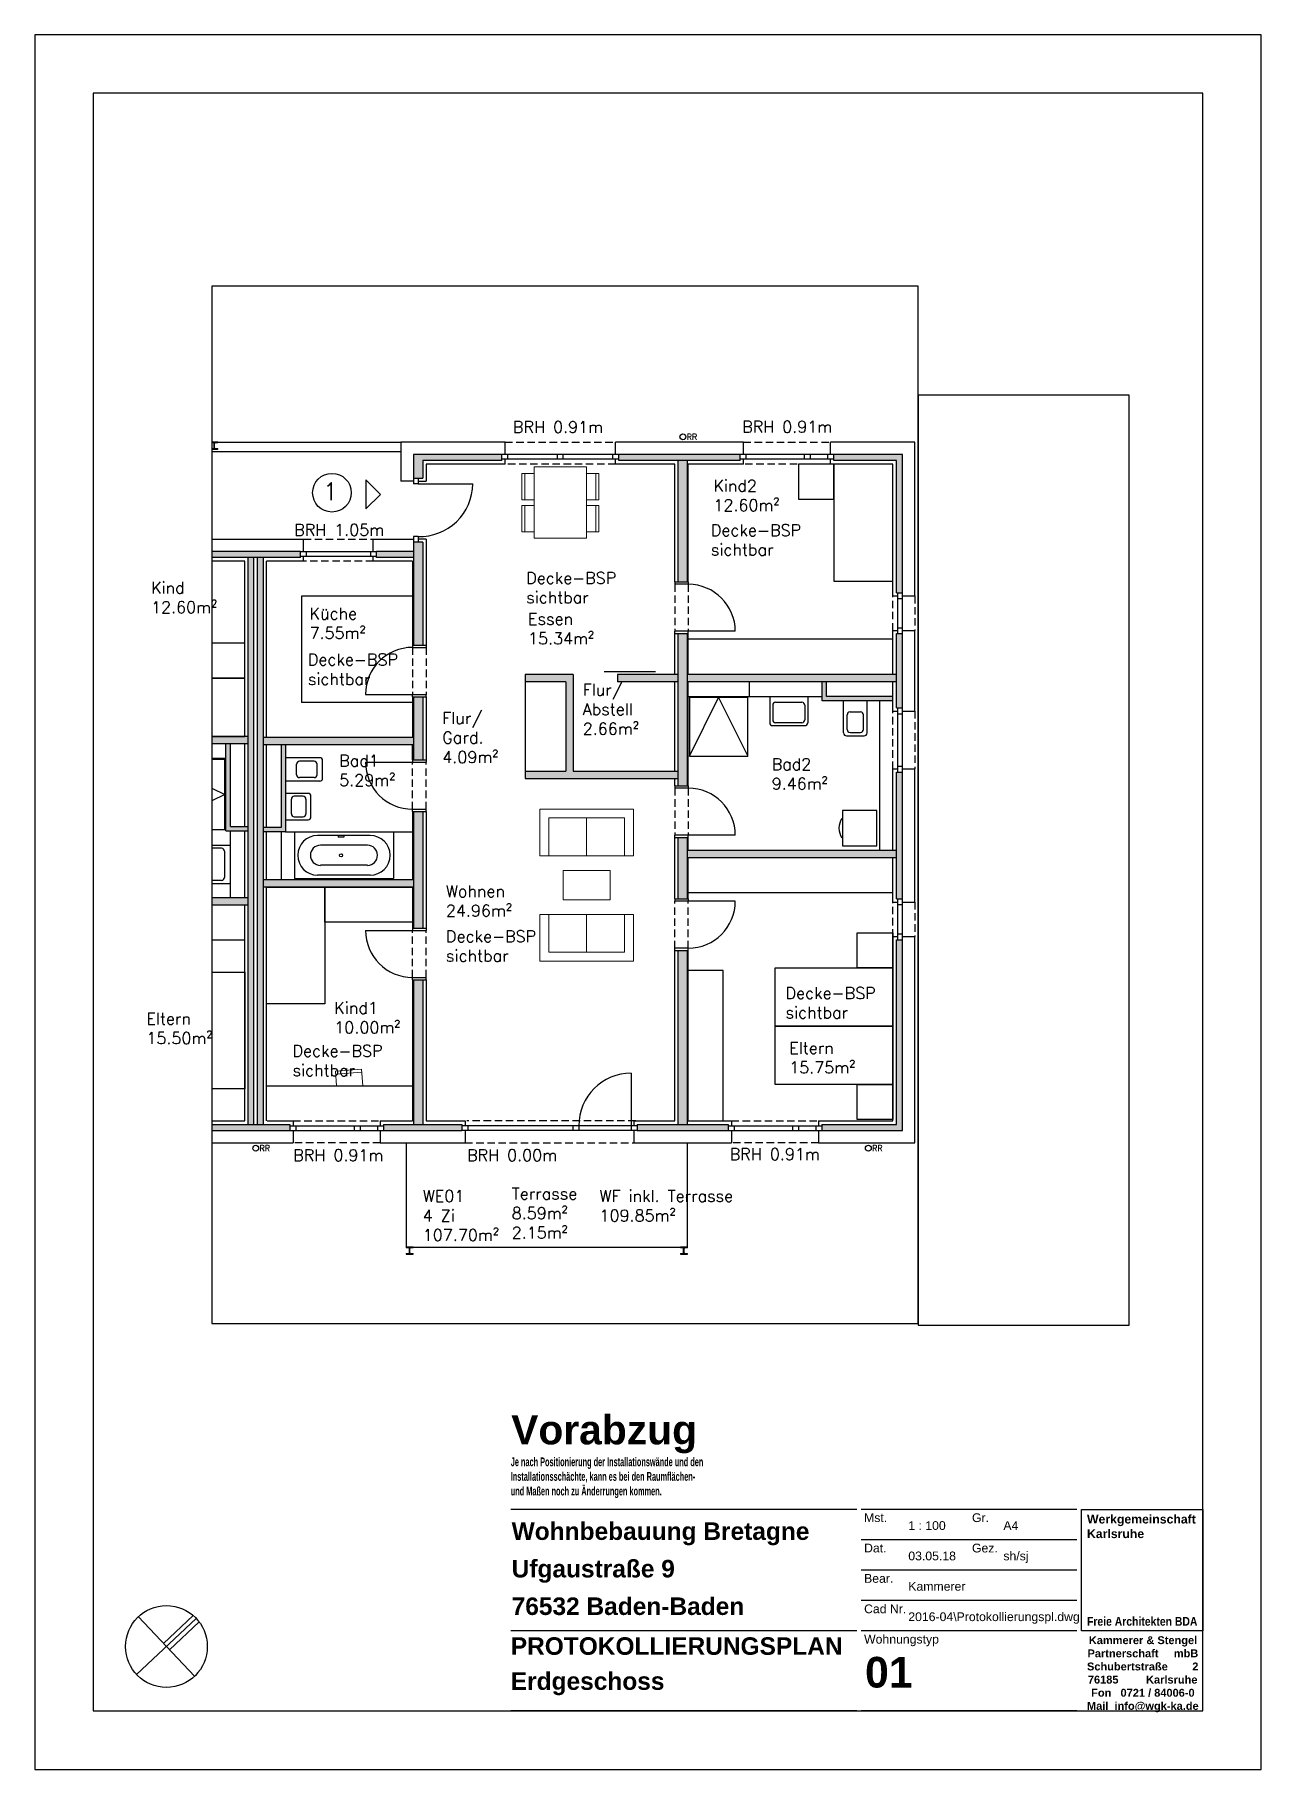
# Model space of a CAD drawing. Header units: metres. Extents: x -2868 to -408, y -3488 to 349.
# Drawn here: x -618.4 to -408.4, y 52.1 to 349.1 of the extents above; entities outside this region: 1.
import ezdxf

# ---------------------------------------------------------------- set-up
doc = ezdxf.new("R2010")
doc.units = ezdxf.units.M
doc.header["$LTSCALE"] = 0.02
doc.header["$XCLIPFRAME"] = 2
doc.linetypes.add('AUSGEZOGEN', pattern=[0])
doc.linetypes.add('VERDECKT', pattern=[9.525, 6.35, -3.175])
for name, color, linetype in [('A--Layout-PLANKOPF', 7, 'AUSGEZOGEN'), ('A-Anmerkungen-BSP-Decken Sichtbar', 10, 'AUSGEZOGEN'), ('A-Grundriss - Ansichtskante', 5, 'AUSGEZOGEN'), ('A-Grundriss - Bad', 4, 'AUSGEZOGEN'), ('A-Grundriss - Dämmung', 2, 'Continuous'), ('A-Grundriss - Fenster', 252, 'AUSGEZOGEN'), ('A-Grundriss - Fenster Sturz', 4, 'VERDECKT'), ('A-Grundriss - Küche', 4, 'AUSGEZOGEN'), ('A-Grundriss - Möbel', 252, 'AUSGEZOGEN'), ('A-Grundriss - Regenleitungen', 4, 'Continuous'), ('A-Grundriss - Regenleitungen Beschrif', 4, 'Continuous'), ('A-Grundriss - Sichtkante verdeckt', 7, 'VERDECKT'), ('A-Grundriss - Stützen-Laubengang', 3, 'AUSGEZOGEN'), ('A-Grundriss - Türen', 2, 'AUSGEZOGEN'), ('A-Grundriss - Wand', 3, 'AUSGEZOGEN'), ('A-Layout-Text', 250, 'Continuous'), ('A-Schraffur - Holzbau', 21, 'Continuous'), ('A-Schraffur - Trockenbau', 254, 'Continuous'), ('A-Text BRH', 4, 'Continuous'), ('A-Text Wohnfl', 4, 'Continuous'), ('A-Text Wohnungsnummer', 4, 'Continuous'), ('vermarktung-logo1_1_0', 7, 'Continuous')]:
    doc.layers.add(name, color=color, linetype=linetype)
doc.layers.add('A-Afenster', color=80, linetype='Continuous', plot=False)
doc.styles.add('Arial', font='arial.ttf')
doc.styles.add('ARIAL-FETT', font='arialbd.ttf', dxfattribs={"width": 0.6})
doc.styles.add('Romans', font='Romans.shx')
picture_1 = doc.add_image_def('image1.png', size_in_pixel=(4513, 4513))

# ---------------------------------------------------------------- blocks, each defined once
blk = doc.blocks.new('kopf (mbr)')
at = {"color": 7}
blk.add_line((-37.75, 10), (-10, 10), dxfattribs=at)
at = {"color": 2}
blk.add_lwpolyline([(-37.75, 56), (-10, 56), (-10, 28.25), (-37.75, 28.25)], close=True, dxfattribs=at)
at = {"color": 2, "insert": (-36.46, 54.79), "char_height": 2, "width": 25.2066, "attachment_point": 1, "style": 'ARIAL-FETT'}
blk.add_mtext('{\\W1;Werkgemeinschaft Karlsruhe \\P\\P\\P\\P\\P\\P\\W0.85;Freie Architekten BDA}', dxfattribs=at)
at = {"color": 252, "insert": (-36.5, 27.05), "char_height": 1.8, "width": 25.2921, "attachment_point": 1, "style": 'ARIAL-FETT'}
blk.add_mtext('\\pi0.45859;{\\W1;Kammerer & Stengel \\P\\pi0.15348;Partnerschaft     mbB \\P\\pi0.038063;Schubertstraße        2 \\P\\pi0.23636;76185         Karlsruhe \\P\\pi0.98963;Fon   0721 / 84006-0 \\P\\pi0.028854;Mail  info@wgk-ka.de}', dxfattribs=at)
blk = doc.blocks.new('Zeichnung_1_1', base_point=(0.5, 0.72))
at = {"layer": 'vermarktung-logo1_1_0'}
image = blk.add_image(picture_1, insert=(0.5, 0.72), size_in_units=(1.759, 1.759), dxfattribs=at)
image.set_boundary_path([(-0.5, -0.5), (4512.5, 4512.5)])

msp = doc.modelspace()

# ---------------------------------------------------------------- hatches: boundary and pattern name
at = {"layer": 'A-Schraffur - Holzbau', "ltscale": 10}
h = msp.add_hatch(color=5, dxfattribs=at)
h.dxf.hatch_style = 1
h.paths.add_polyline_path([(-551.91, 276.17), (-538.36, 276.17), (-538.36, 277.17), (-553.51, 277.17), (-553.51, 276.17), (-553.51, 273.17), (-551.91, 273.17)])
h = msp.add_hatch(color=5, dxfattribs=at)
h.dxf.hatch_style = 1
h.paths.add_polyline_path([(-497.56, 277.17), (-518.36, 277.17), (-518.36, 276.17), (-497.56, 276.17)])
h = msp.add_hatch(color=5, dxfattribs=at)
h.dxf.hatch_style = 1
h.paths.add_polyline_path([(-469.81, 277.17), (-481.56, 277.17), (-481.56, 276.17), (-470.81, 276.17), (-470.81, 253.52), (-469.81, 253.52)])
h = msp.add_hatch(color=5, dxfattribs=at)
h.dxf.hatch_style = 1
h.paths.add_polyline_path([(-506.61, 276.17), (-508.21, 276.17), (-508.21, 255.37), (-506.61, 255.37)])
h = msp.add_hatch(color=5, dxfattribs=at)
h.dxf.hatch_style = 1
h.paths.add_polyline_path([(-551.91, 262.17), (-553.51, 262.17), (-553.51, 244.57), (-551.91, 244.57)])
h = msp.add_hatch(color=5, dxfattribs=at)
h.dxf.hatch_style = 1
h.paths.add_polyline_path([(-580.81, 259.57), (-581.81, 259.57), (-581.81, 162.47), (-580.81, 162.47)])
h = msp.add_hatch(color=5, dxfattribs=at)
h.dxf.hatch_style = 1
h.paths.add_polyline_path([(-579.21, 259.57), (-580.21, 259.57), (-580.21, 162.47), (-579.21, 162.47)])
h = msp.add_hatch(color=5, dxfattribs=at)
h.dxf.hatch_style = 1
h.paths.add_polyline_path([(-553.51, 260.57), (-559.86, 260.57), (-559.86, 259.57), (-553.51, 259.57)])
h = msp.add_hatch(color=5, dxfattribs=at)
h.dxf.hatch_style = 1
h.paths.add_polyline_path([(-506.61, 246.52), (-508.21, 246.52), (-508.21, 220.47), (-506.61, 220.47)])
h = msp.add_hatch(color=5, dxfattribs=at)
h.dxf.hatch_style = 1
h.paths.add_polyline_path([(-469.81, 246.52), (-470.81, 246.52), (-470.81, 233.82), (-469.81, 233.82)])
h = msp.add_hatch(color=5, dxfattribs=at)
h.dxf.hatch_style = 1
h.paths.add_polyline_path([(-551.91, 235.72), (-553.51, 235.72), (-553.51, 224.92), (-551.91, 224.92)])
h = msp.add_hatch(color=5, dxfattribs=at)
h.dxf.hatch_style = 1
h.paths.add_polyline_path([(-469.81, 222.82), (-470.81, 222.82), (-470.81, 201.12), (-469.81, 201.12)])
h = msp.add_hatch(color=5, dxfattribs=at)
h.dxf.hatch_style = 1
h.paths.add_polyline_path([(-551.91, 216.07), (-553.51, 216.07), (-553.51, 196.12), (-551.91, 196.12)])
h = msp.add_hatch(color=5, dxfattribs=at)
h.dxf.hatch_style = 1
h.paths.add_polyline_path([(-506.61, 211.62), (-508.21, 211.62), (-508.21, 201.12), (-506.61, 201.12)])
h = msp.add_hatch(color=5, dxfattribs=at)
h.dxf.hatch_style = 1
h.paths.add_polyline_path([(-469.81, 194.12), (-470.81, 194.12), (-470.81, 162.47), (-483.61, 162.47), (-483.61, 161.47), (-469.81, 161.47)])
h = msp.add_hatch(color=5, dxfattribs=at)
h.dxf.hatch_style = 1
h.paths.add_polyline_path([(-506.61, 192.27), (-508.21, 192.27), (-508.21, 162.47), (-506.61, 162.47)])
h = msp.add_hatch(color=5, dxfattribs=at)
h.dxf.hatch_style = 1
h.paths.add_polyline_path([(-551.91, 187.27), (-553.51, 187.27), (-553.51, 162.47), (-551.91, 162.47)])
h = msp.add_hatch(color=5, dxfattribs=at)
h.dxf.hatch_style = 1
h.paths.add_polyline_path([(-545.21, 162.47), (-558.66, 162.47), (-558.66, 161.47), (-545.21, 161.47)])
h = msp.add_hatch(color=5, dxfattribs=at)
h.dxf.hatch_style = 1
h.paths.add_polyline_path([(-499.61, 162.47), (-515.21, 162.47), (-515.21, 161.47), (-499.61, 161.47)])
at = {"layer": 'A-Schraffur - Trockenbau', "ltscale": 10}
h = msp.add_hatch(color=5, dxfattribs=at)
h.dxf.hatch_style = 1
h.paths.add_polyline_path([(-508.21, 222.97), (-526.16, 222.97), (-526.16, 239.52), (-534.41, 239.52), (-534.41, 238.27), (-527.41, 238.27), (-527.41, 222.97), (-534.41, 222.97), (-534.41, 221.72), (-508.21, 221.72)])
h = msp.add_hatch(color=5, dxfattribs=at)
h.dxf.hatch_style = 1
h.paths.add_polyline_path([(-508.21, 239.52), (-518.56, 239.52), (-518.56, 238.27), (-508.21, 238.27)])
h = msp.add_hatch(color=5, dxfattribs=at)
h.dxf.hatch_style = 1
h.paths.add_polyline_path([(-470.81, 239.52), (-506.61, 239.52), (-506.61, 238.27), (-470.81, 238.27)])
h = msp.add_hatch(color=5, dxfattribs=at)
h.dxf.hatch_style = 1
h.paths.add_polyline_path([(-471.46, 235.77), (-482.81, 235.77), (-482.81, 238.27), (-483.56, 238.27), (-483.56, 235.02), (-471.46, 235.02)])
h = msp.add_hatch(color=5, dxfattribs=at)
h.dxf.hatch_style = 1
h.paths.add_polyline_path([(-553.51, 228.72), (-579.21, 228.72), (-579.21, 227.47), (-553.51, 227.47)])
h = msp.add_hatch(color=5, dxfattribs=at)
h.dxf.hatch_style = 1
h.paths.add_polyline_path([(-584.86, 227.67), (-585.61, 227.67), (-585.61, 212.77), (-581.81, 212.77), (-581.81, 213.52), (-584.86, 213.52)])
h = msp.add_hatch(color=5, dxfattribs=at)
h.dxf.hatch_style = 1
h.paths.add_polyline_path([(-575.41, 227.47), (-576.16, 227.47), (-576.16, 213.32), (-579.21, 213.32), (-579.21, 212.57), (-575.41, 212.57)])
h = msp.add_hatch(color=5, dxfattribs=at)
h.dxf.hatch_style = 1
h.paths.add_polyline_path([(-470.81, 209.37), (-506.61, 209.37), (-506.61, 208.12), (-470.81, 208.12)])
h = msp.add_hatch(color=5, dxfattribs=at)
h.dxf.hatch_style = 1
h.paths.add_polyline_path([(-553.51, 204.37), (-579.21, 204.37), (-579.21, 203.12), (-553.51, 203.12)])
at = {"layer": 'A-Text Wohnungsnummer', "ltscale": 10}
h = msp.add_hatch(dxfattribs=at)
h.set_pattern_fill('ANGLE', color=256)
h.set_pattern_definition([(9e-15, (-6091.854, -741.44), (-1e-14, 69.85), [50.8, -19.05]), (90, (-6091.854, -741.44), (-69.85, -7e-15), [50.8, -19.05])])
h.paths.add_polyline_path([(-559.17, 270.37), (-561.67, 272.87), (-561.67, 267.87)])

# ---------------------------------------------------------------- linework, layer by layer
at = {"layer": 'A--Layout-PLANKOPF'}
for p, q in [((-477.6, 96.57), (-536.85, 96.57)), ((-439.92, 96.57), (-476.85, 96.57)), ((-439.92, 91.37), (-476.85, 91.37)), ((-439.92, 86.17), (-476.85, 86.17)), ((-439.92, 80.97), (-476.85, 80.97)), ((-477.6, 75.76), (-536.85, 75.76)), ((-439.92, 75.76), (-476.85, 75.76)), ((-477.6, 62.07), (-536.85, 62.07)), ((-439.92, 62.07), (-476.85, 62.07))]:
    msp.add_line(p, q, dxfattribs=at)
at = {"layer": 'A-Afenster'}
for points in [[(-618.35, 52.07), (-408.35, 52.07), (-408.35, 349.07), (-618.35, 349.07)], [(-608.35, 62.07), (-418.35, 62.07), (-418.35, 339.07), (-608.35, 339.07)]]:
    msp.add_lwpolyline(points, close=True, dxfattribs=at)
at = {"layer": 'A-Afenster', "linetype": 'Continuous'}
for points in [[(-588.02, 128.41), (-467.08, 128.41), (-467.08, 306.01), (-588.02, 306.01)], [(-467.08, 128.12), (-430.98, 128.12), (-430.98, 287.38), (-467.08, 287.38)]]:
    msp.add_lwpolyline(points, close=True, dxfattribs=at)
at = {"layer": 'A-Grundriss - Ansichtskante', "ltscale": 10}
for p, q in [((-588.02, 279.32), (-555.66, 279.32)), ((-588.02, 277.72), (-555.66, 277.72))]:
    msp.add_line(p, q, dxfattribs=at)
at = {"layer": 'A-Grundriss - Ansichtskante', "linetype": 'Continuous', "ltscale": 10}
msp.add_lwpolyline([(-554.76, 159.32), (-554.76, 141.47), (-506.61, 141.47), (-506.61, 159.32)], dxfattribs=at)
at = {"layer": 'A-Grundriss - Bad', "ltscale": 10}
for p, q in [((-496.06, 238.27), (-496.06, 235.77)), ((-506.46, 235.77), (-483.56, 235.77)), ((-492.51, 235.77), (-492.51, 231.27)), ((-491.51, 234.77), (-487.01, 234.77)), ((-486.01, 235.77), (-486.01, 231.27)), ((-479.86, 229.52), (-479.86, 235.02)), ((-475.86, 229.52), (-475.86, 235.02)), ((-473.66, 209.37), (-473.66, 235.02)), ((-492.01, 234.27), (-492.01, 231.77)), ((-486.51, 234.27), (-486.51, 231.77)), ((-479.26, 230.12), (-479.26, 232.62)), ((-478.76, 233.12), (-476.96, 233.12)), ((-476.46, 230.12), (-476.46, 232.62)), ((-492.01, 230.77), (-486.51, 230.77)), ((-487.01, 231.27), (-491.51, 231.27)), ((-479.36, 229.02), (-476.36, 229.02)), ((-478.76, 229.62), (-476.96, 229.62)), ((-585.66, 225.17), (-588.02, 225.17)), ((-569.56, 225.27), (-575.41, 225.27)), ((-573.51, 222.37), (-573.51, 224.17)), ((-570.51, 224.67), (-573.01, 224.67)), ((-570.01, 222.37), (-570.01, 224.17)), ((-569.06, 221.77), (-569.06, 224.77)), ((-569.56, 221.27), (-575.41, 221.27)), ((-570.51, 221.87), (-573.01, 221.87)), ((-571.56, 219.17), (-575.41, 219.17)), ((-574.41, 215.67), (-574.41, 218.17)), ((-572.41, 218.67), (-573.91, 218.67)), ((-571.91, 218.17), (-571.91, 215.67)), ((-571.06, 215.17), (-571.06, 218.67)), ((-575.41, 214.67), (-571.56, 214.67)), ((-573.91, 215.17), (-572.41, 215.17)), ((-584.86, 201.27), (-584.86, 212.77)), ((-576.16, 212.57), (-576.16, 204.37)), ((-575.41, 212.57), (-553.66, 212.57)), ((-573.86, 212.57), (-573.86, 204.57)), ((-560.91, 211.97), (-569.91, 211.97)), ((-566.41, 211.97), (-566.41, 211.67)), ((-565.41, 211.67), (-566.41, 211.67)), ((-565.41, 211.97), (-565.41, 211.67)), ((-556.91, 212.57), (-556.91, 204.57)), ((-584.86, 210.27), (-588.02, 210.27)), ((-586.36, 209.77), (-588.02, 209.77)), ((-585.86, 209.27), (-585.86, 204.77)), ((-561.39, 210.29), (-569.44, 210.29)), ((-560.91, 205.17), (-569.91, 205.17)), ((-561.39, 206.86), (-569.44, 206.86)), ((-586.36, 204.27), (-588.02, 204.27)), ((-588.02, 203.77), (-584.86, 203.77)), ((-573.86, 204.57), (-556.91, 204.57))]:
    msp.add_line(p, q, dxfattribs=at)
for points in [[(-506.26, 225.57), (-496.26, 225.57), (-496.26, 235.57), (-506.26, 235.57)], [(-480.06, 210.17), (-474.16, 210.17), (-474.16, 216.22), (-480.06, 216.22)]]:
    msp.add_lwpolyline(points, close=True, dxfattribs=at)
for points in [[(-506.26, 225.57), (-501.26, 235.57), (-496.26, 225.57)], [(-588.02, 212.97), (-585.81, 212.97), (-585.81, 224.97), (-588.02, 224.97)], [(-588.02, 220.08), (-585.81, 218.97), (-588.02, 217.87)]]:
    msp.add_lwpolyline(points, dxfattribs=at)
msp.add_circle((-565.91, 208.57), 0.25, dxfattribs=at)
for centre, radius, start, end in [((-491.51, 234.27), 0.5, 90, 180), ((-487.01, 234.27), 0.5, 0, 90), ((-491.51, 231.77), 0.5, 180, 270), ((-487.01, 231.77), 0.5, 270, 0), ((-478.76, 232.62), 0.5, 90, 180), ((-476.96, 232.62), 0.5, 0, 90), ((-492.01, 231.27), 0.5, 180, 270), ((-486.51, 231.27), 0.5, 270, 0), ((-479.36, 229.52), 0.5, 180, 270), ((-478.76, 230.12), 0.5, 180, 270), ((-476.96, 230.12), 0.5, 270, 0), ((-476.36, 229.52), 0.5, 270, 0), ((-573.01, 224.17), 0.5, 90, 180), ((-570.51, 224.17), 0.5, 0, 90), ((-569.56, 224.77), 0.5, 0, 90), ((-573.01, 222.37), 0.5, 180, 270), ((-570.51, 222.37), 0.5, 270, 0), ((-569.56, 221.77), 0.5, 270, 0), ((-573.91, 218.17), 0.5, 90, 180), ((-572.41, 218.17), 0.5, 0, 90), ((-571.56, 218.67), 0.5, 0, 90), ((-573.91, 215.67), 0.5, 180, 270), ((-572.41, 215.67), 0.5, 270, 0), ((-571.56, 215.17), 0.5, 270, 0), ((-477.66, 213.22), 3, 146.4427, 213.5573), ((-569.91, 208.57), 3.4, 90, 180), ((-560.91, 208.57), 3.4, 0, 90), ((-586.36, 209.27), 0.5, 0, 90), ((-569.91, 208.57), 3.4, 180, 270), ((-569.44, 208.57), 1.72, 90, 180), ((-569.44, 208.57), 1.72, 180, 270), ((-561.39, 208.57), 1.72, 0, 90), ((-561.39, 208.57), 1.72, 270, 0), ((-560.91, 208.57), 3.4, 270, 0), ((-586.36, 204.77), 0.5, 270, 0)]:
    msp.add_arc(centre, radius, start, end, dxfattribs=at)
at = {"layer": 'A-Grundriss - Dämmung', "ltscale": 10}
for p, q in [((-537.81, 279.32), (-555.66, 279.32)), ((-555.66, 279.32), (-555.66, 272.62)), ((-537.81, 277.17), (-537.81, 279.32)), ((-497.01, 279.32), (-518.91, 279.32)), ((-518.91, 277.17), (-518.91, 279.32)), ((-497.01, 277.17), (-497.01, 279.32)), ((-467.66, 279.32), (-482.11, 279.32)), ((-482.11, 277.17), (-482.11, 279.32)), ((-467.66, 252.97), (-467.66, 279.32)), ((-537.81, 275.52), (-537.81, 276.37)), ((-518.91, 275.52), (-518.91, 276.37)), ((-497.01, 275.52), (-497.01, 276.37)), ((-482.11, 275.52), (-482.11, 276.37)), ((-537.81, 275.52), (-551.36, 275.52)), ((-551.36, 275.52), (-551.36, 272.62)), ((-508.76, 275.52), (-518.91, 275.52)), ((-508.76, 255.37), (-508.76, 275.52)), ((-497.01, 275.52), (-506.46, 275.52)), ((-506.46, 255.37), (-506.46, 275.52)), ((-471.46, 275.52), (-482.11, 275.52)), ((-471.46, 252.97), (-471.46, 275.52)), ((-553.51, 272.62), (-555.66, 272.62)), ((-552.71, 272.62), (-551.36, 272.62)), ((-588.02, 262.72), (-572.31, 262.72)), ((-572.31, 260.57), (-572.31, 262.72)), ((-560.41, 262.72), (-553.51, 262.72)), ((-560.41, 260.57), (-560.41, 262.72)), ((-551.36, 262.72), (-552.71, 262.72)), ((-551.36, 262.72), (-551.36, 244.57)), ((-582.36, 258.92), (-588.02, 258.92)), ((-582.36, 228.92), (-582.36, 258.92)), ((-572.31, 258.92), (-578.66, 258.92)), ((-578.66, 228.72), (-578.66, 258.92)), ((-572.31, 258.92), (-572.31, 259.77)), ((-560.41, 258.92), (-560.41, 259.75)), ((-553.66, 258.92), (-560.41, 258.92)), ((-553.66, 258.92), (-553.66, 244.57)), ((-508.76, 255.37), (-508.21, 255.37)), ((-506.61, 255.37), (-506.46, 255.37)), ((-471.46, 252.97), (-470.61, 252.97)), ((-469.81, 252.97), (-467.66, 252.97)), ((-508.76, 239.52), (-508.76, 246.52)), ((-508.76, 246.52), (-508.21, 246.52)), ((-506.61, 246.52), (-506.46, 246.52)), ((-506.46, 239.52), (-506.46, 246.52)), ((-471.46, 239.52), (-471.46, 247.07)), ((-471.46, 247.07), (-470.61, 247.07)), ((-469.81, 247.07), (-467.66, 247.07)), ((-467.66, 233.27), (-467.66, 247.07)), ((-553.66, 244.57), (-553.51, 244.57)), ((-551.91, 244.57), (-551.36, 244.57)), ((-508.76, 222.97), (-508.76, 238.27)), ((-506.46, 220.47), (-506.46, 238.27)), ((-471.46, 233.27), (-471.46, 238.27)), ((-553.66, 235.72), (-553.51, 235.72)), ((-553.66, 235.72), (-553.66, 228.72)), ((-551.91, 235.72), (-551.36, 235.72)), ((-551.36, 235.72), (-551.36, 224.92)), ((-471.46, 233.27), (-470.61, 233.27)), ((-469.81, 233.27), (-467.66, 233.27)), ((-582.36, 213.52), (-582.36, 227.67)), ((-578.66, 213.32), (-578.66, 227.47)), ((-553.66, 224.92), (-553.66, 227.47)), ((-553.66, 224.92), (-553.51, 224.92)), ((-551.91, 224.92), (-551.36, 224.92)), ((-471.46, 209.37), (-471.46, 223.37)), ((-471.46, 223.37), (-470.61, 223.37)), ((-469.81, 223.37), (-467.66, 223.37)), ((-467.66, 200.57), (-467.66, 223.37)), ((-508.76, 220.47), (-508.76, 221.72)), ((-508.76, 220.47), (-508.21, 220.47)), ((-506.61, 220.47), (-506.46, 220.47)), ((-553.66, 216.07), (-553.66, 204.37)), ((-553.66, 216.07), (-553.51, 216.07)), ((-551.91, 216.07), (-551.36, 216.07)), ((-551.36, 216.07), (-551.36, 196.12)), ((-582.36, 201.27), (-582.36, 212.77)), ((-578.66, 204.37), (-578.66, 212.57)), ((-508.76, 201.12), (-508.76, 211.62)), ((-508.76, 211.62), (-508.21, 211.62)), ((-506.61, 211.62), (-506.46, 211.62)), ((-506.46, 209.37), (-506.46, 211.62)), ((-506.46, 201.12), (-506.46, 208.12)), ((-471.46, 200.57), (-471.46, 208.12)), ((-578.66, 163.12), (-578.66, 203.12)), ((-553.66, 203.12), (-553.66, 196.12)), ((-582.36, 163.12), (-582.36, 200.02)), ((-508.76, 201.12), (-508.21, 201.12)), ((-506.61, 201.12), (-506.46, 201.12)), ((-471.46, 200.57), (-470.61, 200.57)), ((-469.81, 200.57), (-467.66, 200.57)), ((-553.66, 196.12), (-553.51, 196.12)), ((-551.91, 196.12), (-551.36, 196.12)), ((-471.46, 163.12), (-471.46, 194.67)), ((-471.46, 194.67), (-470.61, 194.67)), ((-469.81, 194.67), (-467.66, 194.67)), ((-467.66, 159.32), (-467.66, 194.67)), ((-508.76, 163.12), (-508.76, 192.27)), ((-508.76, 192.27), (-508.21, 192.27)), ((-506.61, 192.27), (-506.46, 192.27)), ((-506.46, 163.12), (-506.46, 192.27)), ((-553.66, 187.27), (-553.66, 163.12)), ((-553.66, 187.27), (-553.51, 187.27)), ((-551.91, 187.27), (-551.36, 187.27)), ((-551.36, 187.27), (-551.36, 163.12)), ((-588.02, 163.12), (-582.36, 163.12)), ((-578.56, 163.12), (-574.11, 163.12)), ((-574.11, 163.12), (-574.11, 162.27)), ((-574.11, 161.47), (-574.11, 159.32)), ((-559.21, 163.12), (-553.66, 163.12)), ((-559.21, 163.12), (-559.21, 162.27)), ((-559.21, 161.47), (-559.21, 159.32)), ((-551.36, 163.12), (-544.66, 163.12)), ((-544.66, 163.12), (-544.66, 162.27)), ((-544.66, 161.47), (-544.66, 159.32)), ((-515.76, 163.12), (-515.76, 162.27)), ((-515.76, 163.12), (-508.76, 163.12)), ((-515.76, 161.47), (-515.76, 159.32)), ((-506.46, 163.12), (-499.06, 163.12)), ((-499.06, 163.12), (-499.06, 162.27)), ((-499.06, 161.47), (-499.06, 159.32)), ((-484.16, 163.12), (-471.46, 163.12)), ((-484.16, 163.12), (-484.16, 162.27)), ((-484.16, 161.47), (-484.16, 159.32)), ((-588.02, 159.32), (-574.11, 159.32)), ((-559.21, 159.32), (-544.66, 159.32)), ((-515.76, 159.32), (-499.06, 159.32)), ((-484.16, 159.32), (-467.66, 159.32))]:
    msp.add_line(p, q, dxfattribs=at)
at = {"layer": 'A-Grundriss - Fenster', "ltscale": 10}
for p, q in [((-518.36, 277.17), (-538.36, 277.17)), ((-518.36, 276.37), (-538.36, 276.37)), ((-537.36, 276.37), (-537.36, 277.17)), ((-528.86, 276.37), (-528.86, 277.17)), ((-527.86, 276.37), (-527.86, 277.17)), ((-519.36, 276.37), (-519.36, 277.17)), ((-481.56, 277.17), (-497.56, 277.17)), ((-481.56, 276.37), (-497.56, 276.37)), ((-496.56, 276.37), (-496.56, 277.17)), ((-486.56, 276.37), (-486.56, 277.17)), ((-485.56, 276.37), (-485.56, 277.17)), ((-482.56, 276.37), (-482.56, 277.17)), ((-572.86, 260.57), (-559.86, 260.57)), ((-572.86, 259.77), (-559.86, 259.77)), ((-571.86, 260.57), (-571.86, 259.77)), ((-560.86, 260.57), (-560.86, 259.77)), ((-470.61, 246.52), (-470.61, 253.52)), ((-470.61, 252.52), (-469.81, 252.52)), ((-469.81, 246.52), (-469.81, 253.52)), ((-470.61, 247.52), (-469.81, 247.52)), ((-520.85, 240.02), (-512.05, 240.02)), ((-470.61, 222.82), (-470.61, 233.82)), ((-470.61, 232.82), (-469.81, 232.82)), ((-469.81, 222.82), (-469.81, 233.82)), ((-470.61, 223.82), (-469.81, 223.82)), ((-470.61, 194.12), (-470.61, 201.12)), ((-470.61, 200.12), (-469.81, 200.12)), ((-469.81, 194.12), (-469.81, 201.12)), ((-470.61, 195.12), (-469.81, 195.12)), ((-516.21, 171.27), (-516.21, 162.27)), ((-574.66, 162.27), (-558.66, 162.27)), ((-574.66, 161.47), (-558.66, 161.47)), ((-573.66, 162.27), (-573.66, 161.47)), ((-563.66, 162.27), (-563.66, 161.47)), ((-562.66, 162.27), (-562.66, 161.47)), ((-559.66, 162.27), (-559.66, 161.47)), ((-515.21, 162.27), (-545.21, 162.27)), ((-515.21, 161.47), (-545.21, 161.47)), ((-544.21, 162.27), (-544.21, 161.47)), ((-526.21, 162.27), (-526.21, 161.47)), ((-525.21, 162.27), (-525.21, 161.47)), ((-516.21, 162.27), (-516.21, 161.47)), ((-499.61, 162.27), (-483.61, 162.27)), ((-499.61, 161.47), (-483.61, 161.47)), ((-498.61, 162.27), (-498.61, 161.47)), ((-488.61, 162.27), (-488.61, 161.47)), ((-487.61, 162.27), (-487.61, 161.47)), ((-484.61, 162.27), (-484.61, 161.47))]:
    msp.add_line(p, q, dxfattribs=at)
msp.add_arc((-516.21, 162.27), 9, 90, 180, dxfattribs=at)
at = {"layer": 'A-Grundriss - Fenster Sturz', "ltscale": 10}
for p, q in [((-537.81, 279.32), (-518.91, 279.32)), ((-497.01, 279.32), (-482.11, 279.32)), ((-518.91, 275.52), (-537.81, 275.52)), ((-482.11, 275.52), (-497.01, 275.52)), ((-572.31, 262.72), (-560.41, 262.72)), ((-560.41, 258.92), (-572.31, 258.92)), ((-471.46, 247.07), (-471.46, 252.97)), ((-467.66, 252.97), (-467.66, 247.07)), ((-471.46, 223.37), (-471.46, 233.27)), ((-467.66, 233.27), (-467.66, 223.37)), ((-471.46, 194.67), (-471.46, 200.57)), ((-467.66, 200.57), (-467.66, 194.67)), ((-574.11, 163.12), (-559.21, 163.12)), ((-515.46, 163.12), (-544.36, 163.12)), ((-499.06, 163.12), (-484.16, 163.12)), ((-559.21, 159.32), (-574.11, 159.32)), ((-544.66, 159.32), (-515.76, 159.32)), ((-484.16, 159.32), (-499.06, 159.32))]:
    msp.add_line(p, q, dxfattribs=at)
at = {"layer": 'A-Grundriss - Küche', "ltscale": 10}
for p, q in [((-572.66, 252.92), (-572.66, 234.72)), ((-553.66, 252.92), (-572.66, 252.92)), ((-553.66, 234.72), (-572.66, 234.72))]:
    msp.add_line(p, q, dxfattribs=at)
at = {"layer": 'A-Grundriss - Möbel', "linetype": 'Continuous', "lineweight": 18, "ltscale": 100}
for p, q in [((-534.96, 273.96), (-532.86, 273.96)), ((-534.96, 269.46), (-534.96, 273.96)), ((-534.46, 273.96), (-534.46, 269.46)), ((-532.86, 262.85), (-532.86, 275.07)), ((-523.86, 275.07), (-532.86, 275.07)), ((-523.86, 275.07), (-523.86, 262.85)), ((-521.77, 273.96), (-523.86, 273.96)), ((-522.27, 273.96), (-522.27, 269.46)), ((-521.77, 269.46), (-521.77, 273.96)), ((-532.86, 269.46), (-534.96, 269.46)), ((-534.96, 268.46), (-532.86, 268.46)), ((-534.96, 263.96), (-534.96, 268.46)), ((-534.46, 268.46), (-534.46, 263.96)), ((-523.86, 269.46), (-521.77, 269.46)), ((-521.77, 268.46), (-523.86, 268.46)), ((-522.27, 268.46), (-522.27, 263.96)), ((-521.77, 263.96), (-521.77, 268.46)), ((-532.86, 263.96), (-534.96, 263.96)), ((-523.86, 262.85), (-532.86, 262.85)), ((-523.86, 263.96), (-521.77, 263.96)), ((-531.86, 216.46), (-531.86, 208.46)), ((-515.86, 216.46), (-531.86, 216.46)), ((-530.36, 214.96), (-530.36, 208.46)), ((-530.36, 214.96), (-530.36, 208.46)), ((-517.36, 214.96), (-530.36, 214.96)), ((-523.86, 214.96), (-523.86, 208.46)), ((-517.36, 214.96), (-517.36, 208.46)), ((-515.86, 216.46), (-515.86, 208.46)), ((-515.86, 208.46), (-531.86, 208.46)), ((-527.86, 205.96), (-527.86, 200.96)), ((-519.86, 205.96), (-527.86, 205.96)), ((-519.86, 205.96), (-519.86, 200.96)), ((-519.86, 200.96), (-527.86, 200.96)), ((-531.86, 190.46), (-531.86, 198.46)), ((-515.86, 198.46), (-531.86, 198.46)), ((-530.36, 191.96), (-530.36, 198.46)), ((-530.36, 191.96), (-530.36, 198.46)), ((-523.86, 191.96), (-523.86, 198.46)), ((-517.36, 191.96), (-517.36, 198.46)), ((-515.86, 190.46), (-515.86, 198.46)), ((-515.86, 190.46), (-531.86, 190.46)), ((-517.36, 191.96), (-530.36, 191.96)), ((-566.87, 171.62), (-562.38, 171.93)), ((-566.7, 169.12), (-566.87, 171.62)), ((-562.35, 171.43), (-566.84, 171.12)), ((-562.38, 171.93), (-562.19, 169.12))]:
    msp.add_line(p, q, dxfattribs=at)
at = {"layer": 'A-Grundriss - Möbel', "ltscale": 10}
for p, q in [((-471.46, 245.57), (-506.46, 245.57)), ((-534.41, 238.27), (-534.41, 222.97)), ((-471.46, 202.17), (-506.46, 202.17)), ((-582.36, 194.02), (-588.02, 194.02)), ((-500.46, 188.87), (-506.46, 188.87)), ((-500.46, 163.12), (-500.46, 188.87)), ((-578.56, 169.12), (-553.66, 169.12))]:
    msp.add_line(p, q, dxfattribs=at)
for points in [[(-481.56, 269.52), (-481.56, 275.52), (-487.56, 275.52), (-487.56, 269.52)], [(-471.46, 255.52), (-471.46, 275.52), (-481.56, 275.52), (-481.56, 255.52)], [(-578.66, 183.12), (-578.66, 203.12), (-568.66, 203.12), (-568.66, 183.12)], [(-568.66, 197.12), (-568.66, 203.12), (-553.66, 203.12), (-553.66, 197.12)], [(-477.56, 195.32), (-471.46, 195.32), (-471.46, 189.32), (-477.56, 189.32)], [(-491.56, 189.32), (-471.46, 189.32), (-471.46, 179.32), (-491.56, 179.32)], [(-491.56, 179.32), (-471.46, 179.32), (-471.46, 169.32), (-491.56, 169.32)], [(-477.56, 169.32), (-471.46, 169.32), (-471.46, 163.32), (-477.56, 163.32)]]:
    msp.add_lwpolyline(points, close=True, dxfattribs=at)
for points in [[(-588.02, 238.92), (-582.36, 238.92), (-582.36, 244.92), (-588.02, 244.92)], [(-588.02, 228.92), (-582.36, 228.92), (-582.36, 238.92), (-588.02, 238.92)], [(-588.02, 188.57), (-582.36, 188.57), (-582.36, 168.57), (-588.02, 168.57)]]:
    msp.add_lwpolyline(points, dxfattribs=at)
at = {"layer": 'A-Grundriss - Regenleitungen', "ltscale": 10}
for centre in [(-507.38, 280.22), (-580.51, 158.42), (-475.63, 158.42)]:
    msp.add_circle(centre, 0.5, dxfattribs=at)
at = {"layer": 'A-Grundriss - Sichtkante verdeckt', "ltscale": 10}
for p, q in [((-508.76, 254.97), (-508.76, 246.92)), ((-506.46, 254.97), (-506.46, 246.92)), ((-553.66, 244.17), (-553.66, 236.12)), ((-551.36, 244.17), (-551.36, 236.12)), ((-553.66, 216.47), (-553.66, 224.52)), ((-551.36, 216.47), (-551.36, 224.52)), ((-508.76, 220.07), (-508.76, 212.02)), ((-506.46, 220.07), (-506.46, 212.02)), ((-508.76, 192.67), (-508.76, 200.72)), ((-506.46, 192.67), (-506.46, 200.72)), ((-553.66, 187.67), (-553.66, 195.72)), ((-551.36, 187.67), (-551.36, 195.72))]:
    msp.add_line(p, q, dxfattribs=at)
at = {"layer": 'A-Grundriss - Stützen-Laubengang', "ltscale": 10}
for p, q in [((-587.01, 279.32), (-588.02, 279.32)), ((-587.77, 279.21), (-588.02, 279.21)), ((-587.01, 279.21), (-587.46, 279.21)), ((-587.01, 279.21), (-587.01, 279.32)), ((-588.02, 278.23), (-587.77, 278.23)), ((-588.02, 278.12), (-587.01, 278.12)), ((-587.65, 278.35), (-587.65, 279.09)), ((-587.58, 278.35), (-587.58, 279.09)), ((-587.46, 278.23), (-587.01, 278.23)), ((-587.01, 278.12), (-587.01, 278.23)), ((-554.76, 141.47), (-554.76, 141.36)), ((-553.56, 141.47), (-554.76, 141.47)), ((-554.32, 141.36), (-554.76, 141.36)), ((-554.76, 140.38), (-554.32, 140.38)), ((-554.76, 140.38), (-554.76, 140.27)), ((-554.76, 140.27), (-553.56, 140.27)), ((-554.2, 140.5), (-554.2, 141.24)), ((-554.13, 140.5), (-554.13, 141.24)), ((-553.56, 141.36), (-554.01, 141.36)), ((-554.01, 140.38), (-553.56, 140.38)), ((-553.56, 141.36), (-553.56, 141.47)), ((-553.56, 140.27), (-553.56, 140.38)), ((-507.81, 141.47), (-507.81, 141.36)), ((-506.61, 141.47), (-507.81, 141.47)), ((-507.37, 141.36), (-507.81, 141.36)), ((-507.81, 140.38), (-507.37, 140.38)), ((-507.81, 140.38), (-507.81, 140.27)), ((-507.81, 140.27), (-506.61, 140.27)), ((-507.25, 140.5), (-507.25, 141.24)), ((-507.18, 140.5), (-507.18, 141.24)), ((-506.61, 141.36), (-507.06, 141.36)), ((-507.06, 140.38), (-506.61, 140.38)), ((-506.61, 141.36), (-506.61, 141.47)), ((-506.61, 140.27), (-506.61, 140.38))]:
    msp.add_line(p, q, dxfattribs=at)
for centre, start, end in [((-587.77, 279.09), 0, 90), ((-587.46, 279.09), 90, 180), ((-587.77, 278.35), 270, 0), ((-587.46, 278.35), 180, 270), ((-554.32, 141.24), 0, 90), ((-554.32, 140.5), 270, 0), ((-554.01, 141.24), 90, 180), ((-554.01, 140.5), 180, 270), ((-507.37, 141.24), 0, 90), ((-507.37, 140.5), 270, 0), ((-507.06, 141.24), 90, 180), ((-507.06, 140.5), 180, 270)]:
    msp.add_arc(centre, 0.12, start, end, dxfattribs=at)
at = {"layer": 'A-Grundriss - Türen', "ltscale": 10}
for p, q in [((-553.51, 273.17), (-553.51, 272.17)), ((-552.71, 272.17), (-553.51, 272.17)), ((-552.71, 273.17), (-552.71, 272.17)), ((-552.71, 272.17), (-543.36, 272.17)), ((-553.51, 263.17), (-553.51, 262.17)), ((-552.71, 263.17), (-553.51, 263.17)), ((-552.71, 263.17), (-552.71, 262.17)), ((-508.76, 255.37), (-508.76, 254.97)), ((-506.46, 254.97), (-508.76, 254.97)), ((-506.46, 255.37), (-506.46, 254.97)), ((-506.46, 246.92), (-508.76, 246.92)), ((-508.76, 246.52), (-508.76, 246.92)), ((-506.46, 246.52), (-506.46, 246.92)), ((-498.41, 246.92), (-506.46, 246.92)), ((-553.66, 244.57), (-553.66, 244.17)), ((-553.66, 244.17), (-551.36, 244.17)), ((-551.36, 244.57), (-551.36, 244.17)), ((-561.71, 236.12), (-553.66, 236.12)), ((-553.66, 236.12), (-551.36, 236.12)), ((-553.66, 235.72), (-553.66, 236.12)), ((-551.36, 235.72), (-551.36, 236.12)), ((-561.71, 224.52), (-553.66, 224.52)), ((-553.66, 224.92), (-553.66, 224.52)), ((-553.66, 224.52), (-551.36, 224.52)), ((-551.36, 224.92), (-551.36, 224.52)), ((-508.76, 220.47), (-508.76, 220.07)), ((-506.46, 220.07), (-508.76, 220.07)), ((-506.46, 220.47), (-506.46, 220.07)), ((-553.66, 216.47), (-551.36, 216.47)), ((-553.66, 216.07), (-553.66, 216.47)), ((-551.36, 216.07), (-551.36, 216.47)), ((-506.46, 212.02), (-508.76, 212.02)), ((-508.76, 211.62), (-508.76, 212.02)), ((-506.46, 211.62), (-506.46, 212.02)), ((-498.41, 212.02), (-506.46, 212.02)), ((-508.76, 201.12), (-508.76, 200.72)), ((-506.46, 200.72), (-508.76, 200.72)), ((-506.46, 201.12), (-506.46, 200.72)), ((-498.41, 200.72), (-506.46, 200.72)), ((-553.66, 196.12), (-553.66, 195.72)), ((-551.36, 196.12), (-551.36, 195.72)), ((-561.71, 195.72), (-553.66, 195.72)), ((-553.66, 195.72), (-551.36, 195.72)), ((-506.46, 192.67), (-508.76, 192.67)), ((-508.76, 192.27), (-508.76, 192.67)), ((-506.46, 192.27), (-506.46, 192.67)), ((-553.66, 187.67), (-551.36, 187.67)), ((-553.66, 187.27), (-553.66, 187.67)), ((-551.36, 187.27), (-551.36, 187.67))]:
    msp.add_line(p, q, dxfattribs=at)
for centre, radius, start, end in [((-552.42, 272.22), 9.06, 268.1442, 359.6704), ((-506.46, 246.92), 8.05, 360, 90), ((-553.66, 236.12), 8.05, 90, 180), ((-553.66, 224.52), 8.05, 180, 270), ((-506.46, 212.02), 8.05, 360, 90), ((-506.46, 200.72), 8.05, 270, 0), ((-553.66, 195.72), 8.05, 180, 270)]:
    msp.add_arc(centre, radius, start, end, dxfattribs=at)
at = {"layer": 'A-Grundriss - Wand', "ltscale": 10}
for p, q in [((-538.36, 277.17), (-553.51, 277.17)), ((-553.51, 277.17), (-553.51, 276.17)), ((-538.36, 276.17), (-538.36, 277.17)), ((-497.56, 277.17), (-518.36, 277.17)), ((-518.36, 276.17), (-518.36, 277.17)), ((-497.56, 276.17), (-497.56, 277.17)), ((-481.56, 276.17), (-481.56, 277.17)), ((-469.81, 277.17), (-481.56, 277.17)), ((-469.81, 253.52), (-469.81, 277.17)), ((-553.51, 276.17), (-553.51, 273.17)), ((-538.36, 276.17), (-551.91, 276.17)), ((-551.91, 276.17), (-551.91, 273.17)), ((-497.56, 276.17), (-518.36, 276.17)), ((-508.21, 255.37), (-508.21, 276.17)), ((-506.61, 255.37), (-506.61, 276.17)), ((-470.81, 276.17), (-481.56, 276.17)), ((-470.81, 253.52), (-470.81, 276.17)), ((-553.51, 273.17), (-551.91, 273.17)), ((-553.51, 262.17), (-553.51, 244.57)), ((-551.91, 262.17), (-553.51, 262.17)), ((-551.91, 262.17), (-551.91, 244.57)), ((-572.86, 260.57), (-588.02, 260.57)), ((-572.86, 259.57), (-588.02, 259.57)), ((-581.81, 162.47), (-581.81, 259.57)), ((-580.81, 162.47), (-580.81, 259.57)), ((-580.21, 162.47), (-580.21, 259.57)), ((-579.21, 162.47), (-579.21, 259.57)), ((-572.86, 259.57), (-572.86, 260.57)), ((-553.51, 260.57), (-559.86, 260.57)), ((-559.86, 259.57), (-559.86, 260.57)), ((-553.51, 259.57), (-559.86, 259.57)), ((-508.21, 255.37), (-506.61, 255.37)), ((-470.81, 253.52), (-469.81, 253.52)), ((-508.21, 220.47), (-508.21, 246.52)), ((-508.21, 246.52), (-506.61, 246.52)), ((-506.61, 220.47), (-506.61, 246.52)), ((-470.81, 233.82), (-470.81, 246.52)), ((-470.81, 246.52), (-469.81, 246.52)), ((-469.81, 233.82), (-469.81, 246.52)), ((-553.51, 244.57), (-551.91, 244.57)), ((-526.16, 239.52), (-534.41, 239.52)), ((-534.41, 239.52), (-534.41, 238.27)), ((-527.41, 238.27), (-534.41, 238.27)), ((-527.41, 238.27), (-527.41, 222.97)), ((-526.16, 239.52), (-526.16, 222.97)), ((-518.56, 239.52), (-518.56, 238.27)), ((-508.21, 239.52), (-518.56, 239.52)), ((-508.21, 238.27), (-518.56, 238.27)), ((-470.81, 239.52), (-506.61, 239.52)), ((-470.81, 238.27), (-506.61, 238.27)), ((-483.56, 235.02), (-483.56, 238.27)), ((-482.81, 235.77), (-482.81, 238.27)), ((-553.51, 235.72), (-551.91, 235.72)), ((-553.51, 235.72), (-553.51, 224.92)), ((-551.91, 235.72), (-551.91, 224.92)), ((-471.46, 235.02), (-483.56, 235.02)), ((-471.46, 235.77), (-482.81, 235.77)), ((-470.81, 233.82), (-469.81, 233.82)), ((-581.81, 228.92), (-588.02, 228.92)), ((-553.51, 228.72), (-579.21, 228.72)), ((-581.81, 227.67), (-588.02, 227.67)), ((-585.61, 212.77), (-585.61, 227.67)), ((-584.86, 213.52), (-584.86, 227.67)), ((-553.51, 227.47), (-579.21, 227.47)), ((-576.16, 227.47), (-576.16, 213.32)), ((-575.41, 227.47), (-575.41, 212.57)), ((-553.51, 224.92), (-551.91, 224.92)), ((-534.41, 222.97), (-527.41, 222.97)), ((-534.41, 222.97), (-534.41, 221.72)), ((-526.16, 222.97), (-508.21, 222.97)), ((-470.81, 201.12), (-470.81, 222.82)), ((-470.81, 222.82), (-469.81, 222.82)), ((-469.81, 201.12), (-469.81, 222.82)), ((-534.41, 221.72), (-508.21, 221.72)), ((-508.21, 220.47), (-506.61, 220.47)), ((-553.51, 216.07), (-553.51, 196.12)), ((-553.51, 216.07), (-551.91, 216.07)), ((-551.91, 216.07), (-551.91, 196.12)), ((-585.61, 212.77), (-581.81, 212.77)), ((-584.86, 213.52), (-581.81, 213.52)), ((-576.16, 213.32), (-579.21, 213.32)), ((-575.41, 212.57), (-579.21, 212.57)), ((-508.21, 201.12), (-508.21, 211.62)), ((-508.21, 211.62), (-506.61, 211.62)), ((-506.61, 201.12), (-506.61, 211.62)), ((-470.81, 209.37), (-506.61, 209.37)), ((-470.81, 208.12), (-506.61, 208.12)), ((-553.51, 204.37), (-579.21, 204.37)), ((-553.51, 203.12), (-579.21, 203.12)), ((-581.81, 201.27), (-588.02, 201.27)), ((-581.81, 200.02), (-588.02, 200.02)), ((-508.21, 201.12), (-506.61, 201.12)), ((-470.81, 201.12), (-469.81, 201.12)), ((-553.51, 196.12), (-551.91, 196.12)), ((-470.81, 162.47), (-470.81, 194.12)), ((-470.81, 194.12), (-469.81, 194.12)), ((-469.81, 161.47), (-469.81, 194.12)), ((-508.21, 162.47), (-508.21, 192.27)), ((-508.21, 192.27), (-506.61, 192.27)), ((-506.61, 162.47), (-506.61, 192.27)), ((-553.51, 187.27), (-553.51, 162.47)), ((-553.51, 187.27), (-551.91, 187.27)), ((-551.91, 187.27), (-551.91, 162.47)), ((-588.02, 162.47), (-574.66, 162.47)), ((-588.02, 161.47), (-574.66, 161.47)), ((-574.66, 162.47), (-574.66, 161.47)), ((-558.66, 162.47), (-545.21, 162.47)), ((-558.66, 162.47), (-558.66, 161.47)), ((-558.66, 161.47), (-545.21, 161.47)), ((-545.21, 162.47), (-545.21, 161.47)), ((-515.21, 162.47), (-515.21, 161.47)), ((-515.21, 162.47), (-499.61, 162.47)), ((-515.21, 161.47), (-499.61, 161.47)), ((-499.61, 162.47), (-499.61, 161.47)), ((-483.61, 162.47), (-470.81, 162.47)), ((-483.61, 162.47), (-483.61, 161.47)), ((-483.61, 161.47), (-469.81, 161.47))]:
    msp.add_line(p, q, dxfattribs=at)
at = {"layer": 'A-Layout-Text'}
for p, q in [((-600.9, 68.3), (-590.71, 77.9)), ((-591.01, 68), (-600.6, 78.2)), ((-596.32, 73.64), (-591.25, 78.41)), ((-595.29, 72.55), (-590.22, 77.32))]:
    msp.add_line(p, q, dxfattribs=at)
msp.add_circle((-595.8, 73.1), 7, dxfattribs=at)
at = {"layer": 'A-Schraffur - Holzbau', "color": 5, "ltscale": 10}
for points in [[(-588.02, 260.19), (-588.02, 260.57), (-572.86, 259.57), (-572.86, 260.57)], [(-588.02, 259.57), (-588.02, 260.19), (-588.02, 259.57), (-572.86, 259.57)], [(-588.02, 162.06), (-588.02, 162.47), (-574.66, 161.47), (-574.66, 162.47)], [(-588.02, 161.47), (-588.02, 162.06), (-588.02, 161.47), (-574.66, 161.47)]]:
    msp.add_solid(points, dxfattribs=at)
at = {"layer": 'A-Schraffur - Trockenbau', "color": 5, "ltscale": 10}
for points in [[(-588.02, 227.85), (-588.02, 228.92), (-581.81, 227.67), (-581.81, 228.92)], [(-588.02, 227.67), (-588.02, 227.85), (-588.02, 227.67), (-581.81, 227.67)], [(-588.02, 200.2), (-588.02, 201.27), (-581.81, 200.02), (-581.81, 201.27)], [(-588.02, 200.02), (-588.02, 200.2), (-588.02, 200.02), (-581.81, 200.02)]]:
    msp.add_solid(points, dxfattribs=at)
at = {"layer": 'A-Text Wohnungsnummer', "ltscale": 10}
for p, q in [((-561.67, 272.87), (-561.67, 267.87)), ((-559.17, 270.37), (-561.67, 272.87)), ((-559.17, 270.37), (-561.67, 267.87))]:
    msp.add_line(p, q, dxfattribs=at)
msp.add_circle((-567.46, 270.66), 3.31, dxfattribs=at)

# ---------------------------------------------------------------- block references
at = {"linetype": 'Continuous', "ltscale": 10, "xscale": 10, "yscale": 10}
msp.add_blockref('Zeichnung_1_1', (-2868.29, -3488.33), dxfattribs=at)
at = {"layer": 'A-Layout-Text', "xscale": 0.75, "yscale": 0.75, "zscale": 0.75}
msp.add_blockref('kopf (mbr)', (-410.85, 54.57), dxfattribs=at)

# ---------------------------------------------------------------- texts
at = {"layer": 'A--Layout-PLANKOPF', "color": 10, "style": 'ARIAL-FETT'}
msp.add_text('Vorabzug', height=5, dxfattribs=at).set_placement((-536.78, 107.71))
at = {"layer": 'A--Layout-PLANKOPF', "style": 'Arial'}
for s, p in [('Mst.', (-476.36, 94.41, -21.79)), ('Gr.', (-457.89, 94.41, -21.79)), ('1 : 100', (-468.79, 93.06, -21.79)), ('A4', (-452.51, 93.06, -21.79)), ('Dat.', (-476.36, 89.21, -21.79)), ('03.05.18', (-468.79, 87.86, -21.79)), ('Gez.', (-457.89, 89.21, -21.79)), ('sh/sj', (-452.51, 87.86, -21.79)), ('Bear.', (-476.36, 84.01, -21.79)), ('Kammerer', (-468.79, 82.66, -21.79)), ('Cad Nr.', (-476.36, 78.8, -21.79)), ('2016-04\\Protokollierungspl.dwg', (-468.79, 77.45, -21.79)), ('Wohnungstyp', (-476.36, 73.6, -21.79))]:
    msp.add_text(s, height=1.5, dxfattribs=at).set_placement(p)
at = {"layer": 'A--Layout-PLANKOPF', "color": 2, "style": 'ARIAL-FETT'}
for s, p in [('Wohnbebauung Bretagne', (-536.7, 91.35)), ('Ufgaustraße 9', (-536.7, 84.93)), ('76532 Baden-Baden', (-536.7, 78.5)), ('PROTOKOLLIERUNGSPLAN', (-536.85, 71.68)), ('Erdgeschoss', (-536.85, 65.68))]:
    msp.add_text(s, height=3, dxfattribs=at).set_placement(p)
at = {"layer": 'A--Layout-PLANKOPF', "color": 6, "style": 'ARIAL-FETT'}
msp.add_text('01', height=5.25, dxfattribs=at).set_placement((-476.2, 66.07, -21.79))
at = {"layer": 'A--Layout-PLANKOPF', "color": 10, "insert": (-536.85, 105.47), "char_height": 1.5, "attachment_point": 1, "style": 'ARIAL-FETT'}
msp.add_mtext_dynamic_manual_height_columns('Je nach Positionierung der Installationswände und den Installationsschächte, kann es bei den Raumflächen- und Maßen noch zu Änderrungen kommen.', width=33.8683, gutter_width=1.25, heights=[0], dxfattribs=at)
at = {"layer": 'A-Anmerkungen-BSP-Decken Sichtbar', "ltscale": 10, "char_height": 2, "attachment_point": 1, "style": 'Romans'}
for insert in [(-502.58, 265.23), (-534.21, 257.05), (-571.58, 243.08), (-547.94, 195.7), (-489.8, 185.97), (-574.21, 176.09)]:
    msp.add_mtext_dynamic_manual_height_columns('\\A1;Decke-BSP\\Psichtbar', width=17.5059, gutter_width=12.5, heights=[0], dxfattribs=dict(at, insert=insert))
at = {"layer": 'A-Grundriss - Regenleitungen Beschrif', "ltscale": 10, "char_height": 1, "attachment_point": 1, "style": 'Romans'}
for insert in [(-507.41, 280.72), (-580.55, 158.92), (-475.67, 158.92)]:
    msp.add_mtext_dynamic_manual_height_columns(' RR', width=3.3379, gutter_width=12.5, heights=[0], dxfattribs=dict(at, insert=insert))
at = {"layer": 'A-Text BRH', "ltscale": 10, "char_height": 2, "attachment_point": 1, "style": 'Romans'}
for s, insert in [('BRH 0.91m', (-536.47, 282.91)), ('BRH 0.91m', (-497.23, 282.95)), ('BRH 1.05m', (-573.93, 265.28)), ('BRH 0.91m', (-574.08, 158.22)), ('BRH 0.00m', (-544.33, 158.22)), ('BRH 0.91m', (-499.35, 158.4))]:
    msp.add_mtext_dynamic_manual_height_columns(s, width=17.7706, gutter_width=12.5, heights=[0], dxfattribs=dict(at, insert=insert))
at = {"layer": 'A-Text Wohnfl', "ltscale": 10, "char_height": 2, "attachment_point": 1, "style": 'Romans'}
for s, insert in [('\\A1;Kind2\\P12.60m²', (-502.16, 272.84)), ('\\A1;Kind\\P12.60m²', (-598.43, 255.37)), ('\\A1;Küche\\P7.55m²', (-571.3, 250.96)), ('\\A1;Essen\\P15.34m²', (-533.9, 250.04)), ('\\A1;Flur/\\PAbstell\\P2.66m²', (-524.52, 237.91)), ('\\A1;Flur/\\PGard.\\P4.09m²', (-548.57, 233.06)), ('\\A1;Bad1\\P5.29m²', (-566.21, 225.77)), ('\\A1;Bad2\\P9.46m²', (-492.18, 225.17)), ('\\A1;Wohnen\\P24.96m²', (-547.95, 203.42)), ('\\A1;Eltern\\P15.50m²', (-599.23, 181.6)), ('\\A1;Kind1\\P10.00m²', (-567.06, 183.44)), ('\\A1;Eltern\\P15.75m²', (-489.17, 176.58)), ('\\A1;Terrasse\\P8.59m²\\P2.15m²', (-536.69, 151.63)), ('\\A1;WF inkl. Terrasse\\P109.85m²', (-521.66, 151.23))]:
    msp.add_mtext_dynamic_manual_height_columns(s, width=22.934, gutter_width=12.5, heights=[0], dxfattribs=dict(at, insert=insert))
at = {"layer": 'A-Text Wohnungsnummer', "ltscale": 10, "style": 'Romans'}
for s, width, insert, char_height, attachment_point in [('1', 2.5, (-567.71, 270.85), 3, 5), ('\\A1;WE01\\P4 Zi\\P107.70m²', 22.934, (-551.91, 151.23), 2, 1)]:
    msp.add_mtext_dynamic_manual_height_columns(s, width=width, gutter_width=12.5, heights=[0], dxfattribs=dict(at, insert=insert, char_height=char_height, attachment_point=attachment_point))

doc.saveas('drawing.dxf')
